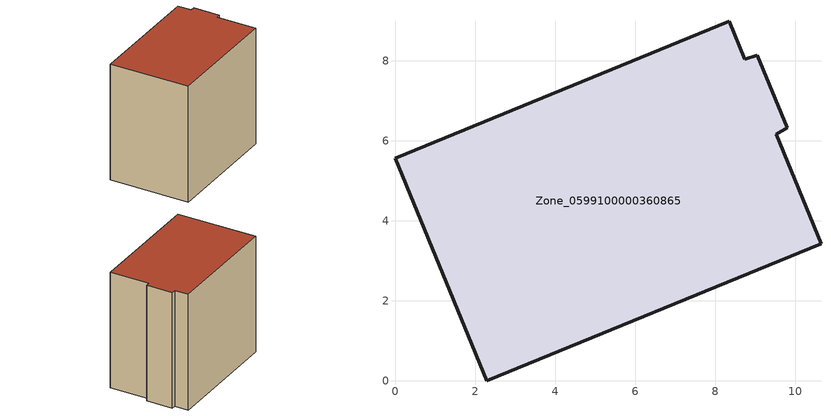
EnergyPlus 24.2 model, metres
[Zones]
Zone_0599100000360865
 floor ground (C_G): 0,5.56 8.34,8.99 8.74,8.04 9.04,8.14 9.79,6.33 9.52,6.17 10.64,3.43 2.29,0 z0
 wall outside (C_F): 2.29,0 10.64,3.43 9.52,6.17 9.79,6.33 9.04,8.14 8.74,8.04 8.34,8.99 0,5.56 2.29,0 z0:8.89
 roof outside (C_R): 8.34,8.99 0,5.56 2.29,0 10.64,3.43 9.52,6.17 9.79,6.33 9.04,8.14 8.74,8.04 z8.89
[BUILDING]
Pand.0599100000360865: North Axis=0; Terrain=City; Loads Convergence Tolerance Value=0.04; Temperature Convergence Tolerance Value=0.4; Solar Distribution=FullExterior; Maximum Number of Warmup Days=25; Minimum Number of Warmup Days=1
[Site:Location]
Rotterdam.The.Hague.AP_ZH_NLD Design_Conditions: Latitude=51.96; Longitude=4.45; Time Zone=1; Elevation=-4.5
[SITE:GROUNDTEMPERATURE:BUILDINGSURFACE]
18, 18, 18, 18, 18, 18, 18, 18, 18, 18, 18, 18
[MATERIAL] Thermal Absorptance=0.9; Solar Absorptance=0.7; Visible Absorptance=0.7
Name | Roughness | Thickness | Conductivity | Density | Specific Heat
G.TI.1992-2005 | MediumSmooth | 0.15 | 0.06 | 540 | 1210
F.TI.1992-2005 | Rough | 0.3 | 0.12 | 1920 | 840
R.TI.1992-2005 | MediumRough | 0.2 | 0.08 | 1500 | 1000
[CONSTRUCTION]
C_G: G.TI.1992-2005
C_F: F.TI.1992-2005
C_R: R.TI.1992-2005
[ZONE]
Zone_0599100000360865: Type=1; Multiplier=1; Ceiling Height=Autocalculate; Volume=Autocalculate; Floor Area=autocalculate; Part of Total Floor Area=Yes
[ZONEINFILTRATION:DESIGNFLOWRATE]
Infil_Zone_0599100000360865: Zone or ZoneList or Space or SpaceList=Zone_0599100000360865; Schedule=AlwaysOn; Design Flow Rate Calculation Method=Flow/Area; Flow Rate per Floor Area=0.0015; Constant Term Coefficient=1; Temperature Term Coefficient=0; Velocity Term Coefficient=0; Velocity Squared Term Coefficient=0
[HVACTEMPLATE:ZONE:IDEALLOADSAIRSYSTEM]
Zone_0599100000360865: Maximum Heating Supply Air Temperature=50; Minimum Cooling Supply Air Temperature=13; Maximum Heating Supply Air Humidity Ratio=0.0156; Minimum Cooling Supply Air Humidity Ratio=0.0077; Heating Limit=NoLimit; Cooling Limit=NoLimit; Dehumidification Control Type=ConstantSensibleHeatRatio; Cooling Sensible Heat Ratio=0.7; Dehumidification Setpoint=60; Humidification Control Type=None; Humidification Setpoint=30; Outdoor Air Method=None; Outdoor Air Flow Rate per Person=0.00944; Outdoor Air Flow Rate per Zone Floor Area=0; Outdoor Air Flow Rate per Zone=0; Demand Controlled Ventilation Type=None; Outdoor Air Economizer Type=NoEconomizer; Heat Recovery Type=None; Sensible Heat Recovery Effectiveness=0.7; Latent Heat Recovery Effectiveness=0.65
[ZONECONTROL:THERMOSTAT]
ThermostatControl_Zone_0599100000360865: Zone or ZoneList=Zone_0599100000360865; Control Type Schedule=DualSetpointControlType; Control 1=Thermostat_Zone_0599100000360865; Temperature Difference Between Cutout And Setpoint=0
[THERMOSTATSETPOINT:DUALSETPOINT]
Thermostat_Zone_0599100000360865: Heating Setpoint Temperature Schedule=HeatingSetpoint_Zone_0599100000360865; Cooling Setpoint Temperature Schedule=CoolingSetpoint_Zone_0599100000360865
[SCHEDULE:COMPACT]
HeatingSetpoint_Zone_0599100000360865: Through: 12/31, For: AllDays, Until: 24:00, 21
CoolingSetpoint_Zone_0599100000360865: Through: 12/31, For: AllDays, Until: 24:00, 24
DualSetpointControlType: Through: 12/31, For: AllDays, Until: 24:00, 4
AlwaysOn: Through: 12/31, For: AllDays, Until: 24:00, 1
